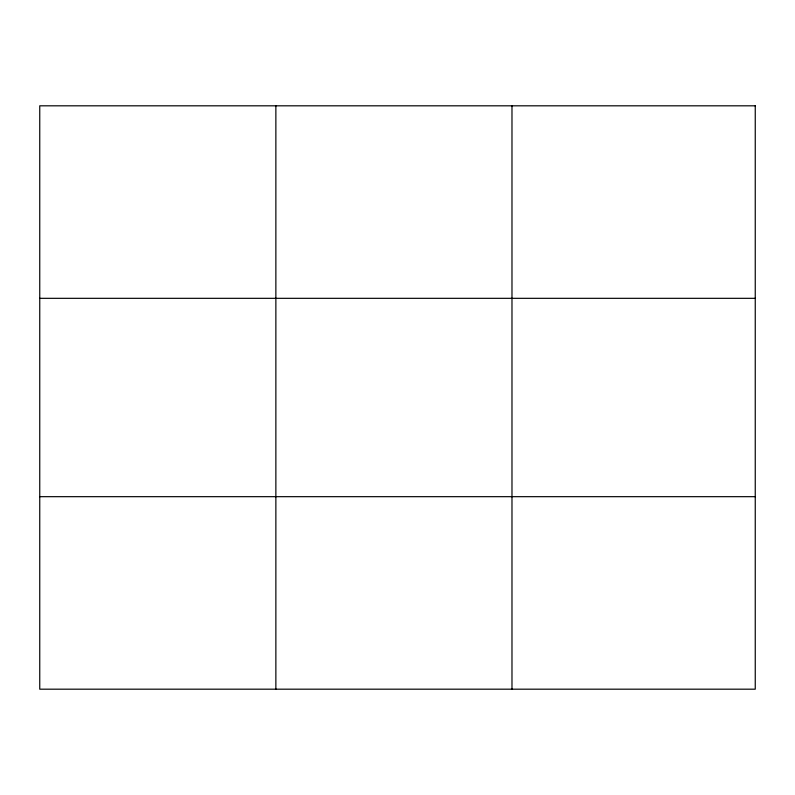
<?xml version="1.0" encoding="UTF-8"?>
<svg xmlns="http://www.w3.org/2000/svg" width="795" height="795" viewBox="0 0 795 795"><rect width="100%" height="100%" fill="white"/><g stroke="black" fill="none" stroke-linecap="round" stroke-linejoin="round"><path stroke-width="1.19" d="M275.865 105.815L275.865 689.186M511.98 105.815L511.98 689.186M39.75 298.324L755.25 298.324M39.75 496.676L755.25 496.676M755.25 105.815L755.25 689.186L39.75 689.186L39.75 105.815L755.25 105.815"/></g></svg>
